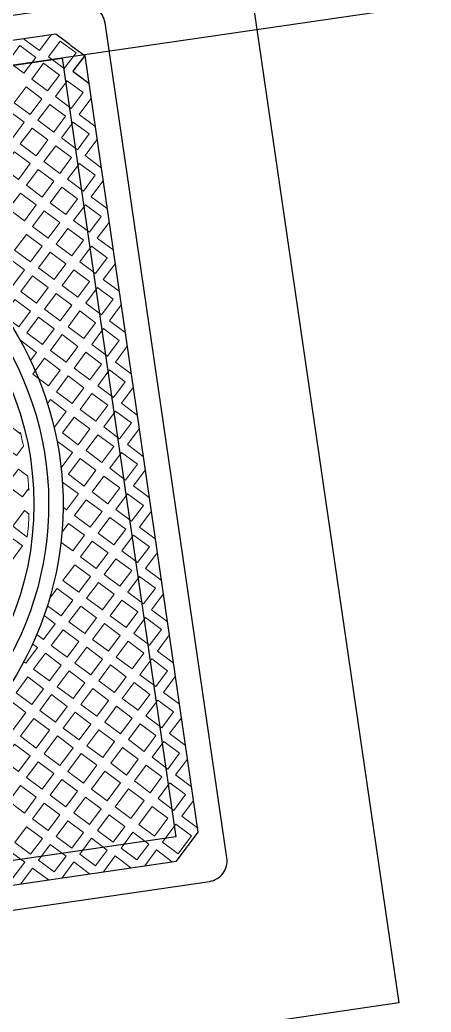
# Model space of a CAD drawing. Header units: millimetres. Extents: x -900937 to 446764, y -52814 to 307651.
# Drawn here: x 69319 to 69737, y 20224 to 21233 of the extents above; entities that cross this region are included whole.
import ezdxf

# ---------------------------------------------------------------- set-up
doc = ezdxf.new("R2010")
doc.units = ezdxf.units.MM
doc.header["$LTSCALE"] = 100
doc.header["$MEASUREMENT"] = 0
doc.linetypes.add('DASHED', pattern=[19.05, 12.7, -6.35])
for name, color, linetype, lineweight in [('0-HATCH', 8, 'Continuous', 0), ('5', 5, 'Continuous', 18), ('MB- XLHN 20160810$0$1ST_ALIGSIDEWALK', 5, 'Continuous', 18)]:
    doc.layers.add(name, color=color, linetype=linetype, lineweight=lineweight)
for name, color, linetype in [('4', 4, 'DASHED'), ('8', 8, 'Continuous'), ('CP2-CWS-DT-PJGN-00024$0$timtuyen', 1, 'Continuous')]:
    doc.layers.add(name, color=color, linetype=linetype)

# ---------------------------------------------------------------- blocks, each defined once
blk = doc.blocks.new('N')
blk.add_lwpolyline([(-85.81, 90, 0.414214), (-87.91, 87.9), (-87.91, 2.1, 0.414214), (-85.81, 0), (0, 0, 0.414214), (2.1, 2.1), (2.1, 87.9, 0.414214), (0, 90)], format="xyb", close=True)
at = {"flags": 128}
for points in [[(-18.65, 68.91, -0.136992), (-9.77, 52.89, 0.347327), (-8.8, 52.12), (-0.4, 52.12), (-0.4, 86.48), (-1.47, 87.55), (-82.83, 87.55), (-85.41, 84.96), (-85.41, 5.13), (-84.12, 3.84)], [(-66.06, 67.95, -0.601407), (-10.93, 51.31, 0.358277), (-9.95, 50.5), (-2.41, 50.5, -0.414214), (-1.91, 50), (-1.91, 45), (-1.91, 40, -0.414214), (-2.41, 39.5), (-9.95, 39.5, 0.358277), (-10.93, 38.69, -1.339773), (-66.28, 67.73)], [(-1.7, 3.84), (-0.4, 5.13), (-0.4, 37.88), (-8.8, 37.88, 0.347327), (-9.77, 37.11, -0.585679), (-66.92, 20.83)]]:
    blk.add_lwpolyline(points, format="xyb", dxfattribs=at)
for points in [[(-84.08, 3.8), (-82.79, 2.5), (-3.02, 2.5), (-2.99, 2.53), (-4.4, 3.94), (-5.82, 2.53), (-5.79, 2.5)], [(-1.74, 3.8), (-3.03, 2.5)]]:
    blk.add_lwpolyline(points, dxfattribs=at)
blk.add_circle((-42.91, 45), 31.1)
at = {"layer": '5'}
for points in [[(-83.27, 20.4), (-84.68, 21.82), (-83.27, 23.23), (-81.85, 21.82)], [(-81.14, 18.28), (-82.56, 19.7), (-81.14, 21.11), (-79.73, 19.7)], [(-76.9, 18.28), (-78.32, 19.7), (-76.9, 21.11), (-75.49, 19.7)], [(-72.66, 18.28), (-74.07, 19.7), (-72.66, 21.11), (-71.24, 19.7)], [(-83.27, 16.16), (-84.68, 17.57), (-83.27, 18.99), (-81.85, 17.57)], [(-79.02, 16.16), (-80.44, 17.57), (-79.02, 18.99), (-77.61, 17.57)], [(-74.78, 16.16), (-76.19, 17.57), (-74.78, 18.99), (-73.37, 17.57)], [(-67.51, 17.38), (-66.1, 15.96), (-64.68, 17.38), (-66.1, 18.79)], [(-52.83, 17.39), (-51.41, 15.98), (-50, 17.39), (-51.41, 18.81)], [(-81.14, 14.04), (-82.56, 15.45), (-81.14, 16.87), (-79.73, 15.45)], [(-76.9, 14.04), (-78.32, 15.45), (-76.9, 16.87), (-75.49, 15.45)], [(-69.63, 15.25), (-68.22, 13.84), (-66.8, 15.25), (-68.22, 16.67)], [(-65.39, 15.25), (-63.98, 13.84), (-62.56, 15.25), (-63.98, 16.67)], [(-83.27, 11.92), (-84.68, 13.33), (-83.27, 14.75), (-81.85, 13.33)], [(-79.02, 11.92), (-80.44, 13.33), (-79.02, 14.75), (-77.61, 13.33)], [(-71.75, 13.13), (-70.34, 11.72), (-68.93, 13.13), (-70.34, 14.55)], [(-67.51, 13.13), (-66.1, 11.72), (-64.68, 13.13), (-66.1, 14.55)], [(-63.27, 13.13), (-61.85, 11.72), (-60.44, 13.13), (-61.85, 14.55)], [(-29.33, 13.13), (-27.91, 11.72), (-26.5, 13.13), (-27.91, 14.55)], [(-25.08, 13.13), (-23.67, 11.72), (-22.26, 13.13), (-23.67, 14.55)], [(-81.14, 9.8), (-82.56, 11.21), (-81.14, 12.62), (-79.73, 11.21)], [(-73.88, 11.01), (-72.46, 9.6), (-71.05, 11.01), (-72.46, 12.43)], [(-69.63, 11.01), (-68.22, 9.6), (-66.8, 11.01), (-68.22, 12.43)], [(-65.39, 11.01), (-63.98, 9.6), (-62.56, 11.01), (-63.98, 12.43)], [(-61.15, 11.01), (-59.73, 9.6), (-58.32, 11.01), (-59.73, 12.43)], [(-56.9, 11.01), (-55.49, 9.6), (-54.08, 11.01), (-55.49, 12.43)], [(-35.69, 11.01), (-34.28, 9.6), (-32.86, 11.01), (-34.28, 12.43)], [(-31.45, 11.01), (-30.03, 9.6), (-28.62, 11.01), (-30.03, 12.43)], [(-27.21, 11.01), (-25.79, 9.6), (-24.38, 11.01), (-25.79, 12.43)], [(-22.96, 11.01), (-21.55, 9.6), (-20.13, 11.01), (-21.55, 12.43)], [(-18.72, 11.01), (-17.31, 9.6), (-15.89, 11.01), (-17.31, 12.43)], [(-14.48, 11.01), (-13.06, 9.6), (-11.65, 11.01), (-13.06, 12.43)], [(-10.24, 11.01), (-8.82, 9.6), (-7.41, 11.01), (-8.82, 12.43)], [(-83.27, 7.67), (-84.68, 9.09), (-83.27, 10.5), (-81.85, 9.09)], [(-76, 8.89), (-74.58, 7.48), (-73.17, 8.89), (-74.58, 10.3)], [(-71.75, 8.89), (-70.34, 7.48), (-68.93, 8.89), (-70.34, 10.3)], [(-67.51, 8.89), (-66.1, 7.48), (-64.68, 8.89), (-66.1, 10.3)], [(-63.27, 8.89), (-61.85, 7.48), (-60.44, 8.89), (-61.85, 10.3)], [(-59.03, 8.89), (-57.61, 7.48), (-56.2, 8.89), (-57.61, 10.3)], [(-54.78, 8.89), (-53.37, 7.48), (-51.95, 8.89), (-53.37, 10.3)], [(-50.54, 8.89), (-49.13, 7.48), (-47.71, 8.89), (-49.13, 10.3)], [(-46.3, 8.89), (-44.88, 7.48), (-43.47, 8.89), (-44.88, 10.3)], [(-42.06, 8.89), (-40.64, 7.48), (-39.23, 8.89), (-40.64, 10.3)], [(-37.81, 8.89), (-36.4, 7.48), (-34.98, 8.89), (-36.4, 10.3)], [(-33.57, 8.89), (-32.16, 7.48), (-30.74, 8.89), (-32.16, 10.3)], [(-29.33, 8.89), (-27.91, 7.48), (-26.5, 8.89), (-27.91, 10.3)], [(-25.08, 8.89), (-23.67, 7.48), (-22.26, 8.89), (-23.67, 10.3)], [(-20.84, 8.89), (-19.43, 7.48), (-18.01, 8.89), (-19.43, 10.3)], [(-16.6, 8.89), (-15.19, 7.48), (-13.77, 8.89), (-15.19, 10.3)], [(-12.36, 8.89), (-10.94, 7.48), (-9.53, 8.89), (-10.94, 10.3)], [(-8.11, 8.89), (-6.7, 7.48), (-5.29, 8.89), (-6.7, 10.3)], [(-3.87, 8.89), (-2.46, 7.48), (-1.04, 8.89), (-2.46, 10.3)], [(-78.12, 6.77), (-76.7, 5.35), (-75.29, 6.77), (-76.7, 8.18)], [(-73.88, 6.77), (-72.46, 5.35), (-71.05, 6.77), (-72.46, 8.18)], [(-69.63, 6.77), (-68.22, 5.35), (-66.8, 6.77), (-68.22, 8.18)], [(-65.39, 6.77), (-63.98, 5.35), (-62.56, 6.77), (-63.98, 8.18)], [(-61.15, 6.77), (-59.73, 5.35), (-58.32, 6.77), (-59.73, 8.18)], [(-56.9, 6.77), (-55.49, 5.35), (-54.08, 6.77), (-55.49, 8.18)], [(-52.66, 6.77), (-51.25, 5.35), (-49.83, 6.77), (-51.25, 8.18)], [(-48.42, 6.77), (-47, 5.35), (-45.59, 6.77), (-47, 8.18)], [(-44.18, 6.77), (-42.76, 5.35), (-41.35, 6.77), (-42.76, 8.18)], [(-39.93, 6.77), (-38.52, 5.35), (-37.11, 6.77), (-38.52, 8.18)], [(-35.69, 6.77), (-34.28, 5.35), (-32.86, 6.77), (-34.28, 8.18)], [(-31.45, 6.77), (-30.03, 5.35), (-28.62, 6.77), (-30.03, 8.18)], [(-27.21, 6.77), (-25.79, 5.35), (-24.38, 6.77), (-25.79, 8.18)], [(-22.96, 6.77), (-21.55, 5.35), (-20.13, 6.77), (-21.55, 8.18)], [(-18.72, 6.77), (-17.31, 5.35), (-15.89, 6.77), (-17.31, 8.18)], [(-14.48, 6.77), (-13.06, 5.35), (-11.65, 6.77), (-13.06, 8.18)], [(-10.24, 6.77), (-8.82, 5.35), (-7.41, 6.77), (-8.82, 8.18)], [(-5.99, 6.77), (-4.58, 5.35), (-3.16, 6.77), (-4.58, 8.18)], [(-80.24, 4.65), (-78.82, 3.23), (-77.41, 4.65), (-78.82, 6.06)], [(-76, 4.65), (-74.58, 3.23), (-73.17, 4.65), (-74.58, 6.06)], [(-71.75, 4.65), (-70.34, 3.23), (-68.93, 4.65), (-70.34, 6.06)], [(-67.51, 4.65), (-66.1, 3.23), (-64.68, 4.65), (-66.1, 6.06)], [(-63.27, 4.65), (-61.85, 3.23), (-60.44, 4.65), (-61.85, 6.06)], [(-59.03, 4.65), (-57.61, 3.23), (-56.2, 4.65), (-57.61, 6.06)], [(-54.78, 4.65), (-53.37, 3.23), (-51.95, 4.65), (-53.37, 6.06)], [(-50.54, 4.65), (-49.13, 3.23), (-47.71, 4.65), (-49.13, 6.06)], [(-46.3, 4.65), (-44.88, 3.23), (-43.47, 4.65), (-44.88, 6.06)], [(-42.06, 4.65), (-40.64, 3.23), (-39.23, 4.65), (-40.64, 6.06)], [(-37.81, 4.65), (-36.4, 3.23), (-34.98, 4.65), (-36.4, 6.06)], [(-33.57, 4.65), (-32.16, 3.23), (-30.74, 4.65), (-32.16, 6.06)], [(-29.33, 4.65), (-27.91, 3.23), (-26.5, 4.65), (-27.91, 6.06)], [(-25.08, 4.65), (-23.67, 3.23), (-22.26, 4.65), (-23.67, 6.06)], [(-20.84, 4.65), (-19.43, 3.23), (-18.01, 4.65), (-19.43, 6.06)], [(-16.6, 4.65), (-15.19, 3.23), (-13.77, 4.65), (-15.19, 6.06)], [(-12.36, 4.65), (-10.94, 3.23), (-9.53, 4.65), (-10.94, 6.06)], [(-8.11, 4.65), (-6.7, 3.23), (-5.29, 4.65), (-6.7, 6.06)], [(-4, 4.78), (-2.59, 3.36), (-1.17, 4.78), (-2.59, 6.19)]]:
    blk.add_lwpolyline(points, close=True, dxfattribs=at)
for points in [[(-85.41, 21.08), (-85.39, 21.11), (-83.97, 19.7), (-85.39, 18.28), (-85.41, 18.31)], [(-67.61, 20.3), (-68.42, 21.11), (-69.83, 19.7), (-69.02, 18.89), (-68.22, 18.08), (-66.8, 19.5), (-67.61, 20.3)], [(-69.73, 18.18), (-70.54, 18.99), (-71.95, 17.57), (-71.15, 16.77), (-70.34, 15.96), (-68.93, 17.38), (-69.73, 18.18)], [(-63.09, 17.55), (-63.27, 17.38), (-61.85, 15.96), (-61.42, 16.4)], [(-85.41, 16.84), (-85.39, 16.87), (-83.97, 15.45), (-85.39, 14.04), (-85.41, 14.06)], [(-71.85, 16.06), (-72.66, 16.87), (-74.07, 15.45), (-73.27, 14.65), (-72.46, 13.84), (-71.05, 15.25), (-71.85, 16.06)], [(-60.55, 15.85), (-61.15, 15.25), (-59.73, 13.84), (-58.74, 14.83)], [(-73.97, 13.94), (-74.78, 14.75), (-76.19, 13.33), (-75.39, 12.53), (-74.58, 11.72), (-73.17, 13.13), (-73.97, 13.94)], [(-57.8, 14.36), (-59.03, 13.13), (-57.61, 11.72), (-56.2, 13.13), (-57.09, 14.02)], [(-32.88, 12.44), (-32.16, 11.72), (-30.74, 13.13), (-30.78, 13.17)], [(-85.41, 12.6), (-85.39, 12.62), (-83.97, 11.21), (-85.39, 9.8), (-85.41, 9.82)], [(-76.1, 11.82), (-75.29, 11.01), (-76.7, 9.6), (-77.51, 10.4), (-78.32, 11.21), (-76.9, 12.62), (-76.1, 11.82)], [(-51.61, 12.06), (-52.66, 11.01), (-51.25, 9.6), (-49.83, 11.01), (-50.64, 11.82)], [(-48.1, 11.33), (-48.42, 11.01), (-47, 9.6), (-45.59, 11.01), (-45.62, 11.04)], [(-39.88, 11.07), (-39.93, 11.01), (-38.52, 9.6), (-37.11, 11.01), (-37.47, 11.37)], [(-78.22, 9.7), (-77.41, 8.89), (-78.82, 7.48), (-79.63, 8.28), (-80.44, 9.09), (-79.02, 10.5), (-78.22, 9.7)], [(-44.12, 10.95), (-42.76, 9.6), (-41.39, 10.97)], [(-85.41, 8.36), (-85.39, 8.38), (-83.97, 6.97), (-85.39, 5.55), (-85.41, 5.58)], [(-80.34, 7.58), (-81.14, 8.38), (-82.56, 6.97), (-81.75, 6.16), (-80.95, 5.35), (-79.53, 6.77), (-80.34, 7.58)], [(-0.4, 8.42), (-1.81, 7), (-0.4, 5.59)], [(-82.46, 5.45), (-81.65, 4.65), (-83.07, 3.23), (-83.87, 4.04), (-84.68, 4.85), (-83.27, 6.26), (-82.46, 5.45)], [(-79.56, 2.5), (-79.53, 2.53), (-80.95, 3.94), (-82.36, 2.53), (-82.33, 2.5)], [(-75.32, 2.5), (-75.29, 2.53), (-76.7, 3.94), (-78.12, 2.53), (-78.09, 2.5)], [(-71.07, 2.5), (-71.05, 2.53), (-72.46, 3.94), (-73.88, 2.53), (-73.85, 2.5)], [(-66.83, 2.5), (-66.8, 2.53), (-68.22, 3.94), (-69.63, 2.53), (-69.61, 2.5)], [(-62.59, 2.5), (-62.56, 2.53), (-63.98, 3.94), (-65.39, 2.53), (-65.36, 2.5)], [(-58.35, 2.5), (-58.32, 2.53), (-59.73, 3.94), (-61.15, 2.53), (-61.12, 2.5)], [(-54.1, 2.5), (-54.08, 2.53), (-55.49, 3.94), (-56.9, 2.53), (-56.88, 2.5)], [(-49.86, 2.5), (-49.83, 2.53), (-51.25, 3.94), (-52.66, 2.53), (-52.64, 2.5)], [(-45.62, 2.5), (-45.59, 2.53), (-47, 3.94), (-48.42, 2.53), (-48.39, 2.5)], [(-41.37, 2.5), (-41.35, 2.53), (-42.76, 3.94), (-44.18, 2.53), (-44.15, 2.5)], [(-37.13, 2.5), (-37.11, 2.53), (-38.52, 3.94), (-39.93, 2.53), (-39.91, 2.5)], [(-32.89, 2.5), (-32.86, 2.53), (-34.28, 3.94), (-35.69, 2.53), (-35.66, 2.5)], [(-28.65, 2.5), (-28.62, 2.53), (-30.03, 3.94), (-31.45, 2.53), (-31.42, 2.5)], [(-24.4, 2.5), (-24.38, 2.53), (-25.79, 3.94), (-27.21, 2.53), (-27.18, 2.5)], [(-20.16, 2.5), (-20.13, 2.53), (-21.55, 3.94), (-22.96, 2.53), (-22.94, 2.5)], [(-15.92, 2.5), (-15.89, 2.53), (-17.31, 3.94), (-18.72, 2.53), (-18.69, 2.5)], [(-11.68, 2.5), (-11.65, 2.53), (-13.06, 3.94), (-14.48, 2.53), (-14.45, 2.5)], [(-7.46, 2.5), (-7.43, 2.53), (-8.84, 3.94), (-10.26, 2.53), (-10.23, 2.5)]]:
    blk.add_lwpolyline(points, dxfattribs=at)
for points in [[(-48.29, 14.86), (-47.88, 15.27), (-49.29, 16.68), (-50.61, 15.37, 0.019432), (-48.29, 14.86)], [(-45.93, 14.53, 0.01188), (-44.48, 14.43), (-43.64, 15.27), (-45.05, 16.68), (-46.46, 15.27), (-45.71, 14.51)], [(-40.15, 14.51), (-39.39, 15.27), (-40.81, 16.68), (-42.22, 15.27), (-41.38, 14.43, 0.01188), (-39.93, 14.53)]]:
    blk.add_lwpolyline(points, format="xyb", dxfattribs=at)
blk = doc.blocks.new('dfjghjk')
at = {"layer": '4', "ltscale": 1.5}
blk.add_lwpolyline([(-33.4467, 263.4328), (-33.2746, 262.2452), (-34.4622, 262.0732), (-34.6343, 263.2608)], close=True, dxfattribs=at)
blk.add_lwpolyline([(-33.4467, 263.4328), (-33.2746, 262.2452), (-34.4622, 262.0732), (-34.6343, 263.2608)], close=True, dxfattribs=at)
at = {"layer": '8', "ltscale": 1.5}
blk.add_line((-33.0221, 263.2923), (-34.4077, 263.0915), dxfattribs=at)
blk.add_line((-33.0221, 263.2923), (-34.4077, 263.0915), dxfattribs=at)
blk.add_lwpolyline([(-33.6159, 263.2062), (-33.5012, 262.4145), (-34.2929, 262.2998), (-34.4077, 263.0915)], close=True, dxfattribs=at)
blk.add_lwpolyline([(-33.6159, 263.2062), (-33.5012, 262.4145), (-34.2929, 262.2998), (-34.4077, 263.0915)], close=True, dxfattribs=at)
at = {"layer": '8', "ltscale": 3, "xscale": 0.01000000000931323, "yscale": 0.01000000000931323, "zscale": 0.01000000000931323, "rotation": 98.24349617799582}
blk.add_blockref('N', (-33.5722, 263.2421), dxfattribs=at)
blk.add_blockref('N', (-33.5722, 263.2421), dxfattribs=at)

msp = doc.modelspace()

# ---------------------------------------------------------------- hatches: boundary and pattern name
at = {"layer": '0-HATCH'}
h = msp.add_hatch(dxfattribs=at)
h.set_pattern_fill('ANGLE', color=256, scale=100, angle=-14.6984)
h.set_pattern_definition([(44.9883, (-68837.4, -83715.86), (-493.8133, 494.0148), [508, -190.5]), (134.9883, (-68837.4, -83715.86), (-494.0148, -493.8133), [508, -190.5])])
h.paths.add_polyline_path([(135495.9, 32000.9, -0.026195), (145868.7, 33430.8), (164800.9, 35036.4), (164378.4, 40018.6), (139833, 37936.9, -0.024954), (33664.9, 22491.6, -0.02489), (-73239.9, 17699.3), (-75274.1, 17035.2, 0.850603), (-74818.6, 14109.3), (-69323.2, 14072.7), (-26133.7, 14074.5), (34137, 17513.9, 0.023703)])

# ---------------------------------------------------------------- linework, layer by layer
at = {"layer": 'CP2-CWS-DT-PJGN-00024$0$timtuyen'}
msp.add_arc((-67892.2, 1093191.3, 0), 1145005.3, 223.3188578, 281.9329331, dxfattribs=at)
at = {"layer": 'MB- XLHN 20160810$0$1ST_ALIGSIDEWALK'}
msp.add_arc((-67892.2, 1093191.3, 0), 1080505.3, 275.4183585, 280.8497551, dxfattribs=at)

# ---------------------------------------------------------------- block references
at = {"xscale": 999.9999999999999, "yscale": 999.9999999999999, "zscale": 999.9999999999999, "rotation": 0.05812557092628745}
msp.add_blockref('dfjghjk', (103244.6, -241977.5, 0), dxfattribs=at)

doc.saveas('drawing.dxf')
